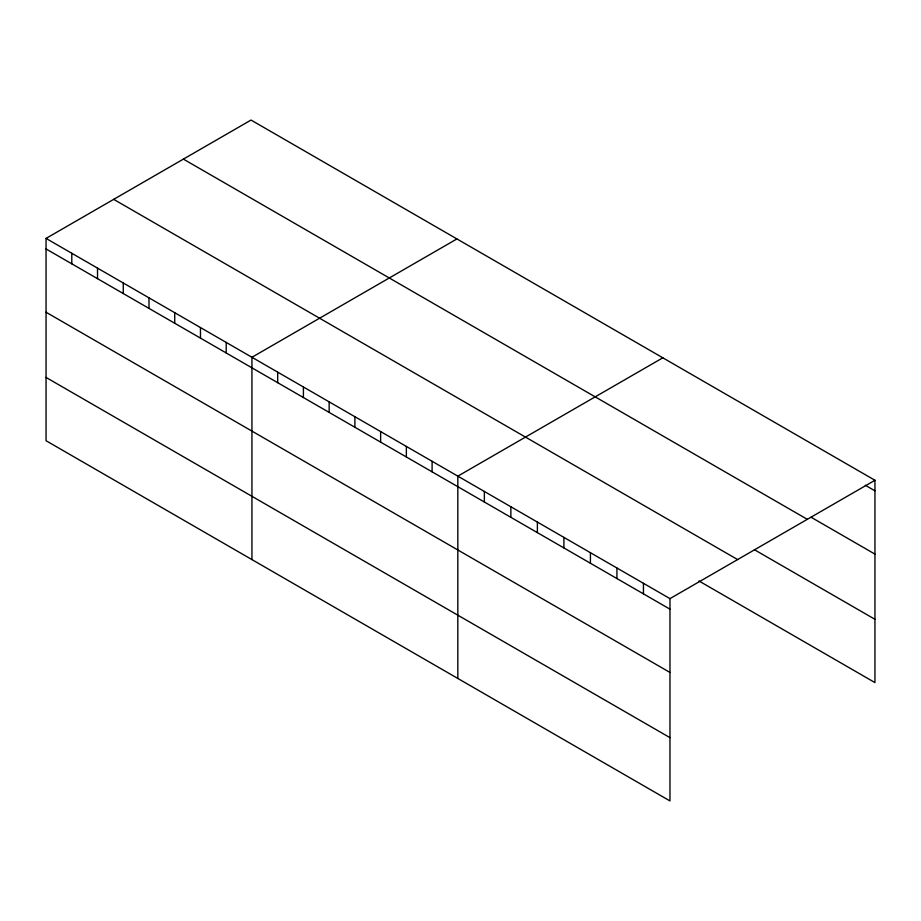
<?xml version="1.0" encoding="UTF-8"?>
<svg xmlns="http://www.w3.org/2000/svg" width="921" height="921" viewBox="0 0 921 921"><rect width="100%" height="100%" fill="white"/><g stroke="black" fill="none" stroke-linecap="round" stroke-linejoin="round"><path stroke-width="1.38" d="M669.97 672.445L669.97 598.627L46.05 238.412L46.05 440.722L669.97 800.936L669.97 672.445L46.05 312.231M698.981 580.99L874.95 682.588L874.95 480.278L251.03 120.064L46.05 238.412M456.931 238.93L251.94 357.279L251.94 559.588M662.821 357.809L457.829 476.157L457.829 678.466M669.97 598.627L874.95 480.278M865.303 485.252L874.95 490.824M811.067 517.222L874.95 554.108M183.394 159.114L807.303 519.329M754.426 549.722L874.95 619.303M113.697 199.35L737.606 559.565M46.05 248.958L669.97 609.172M46.05 377.437L669.97 737.652M643.445 583.315L643.445 593.861M616.932 568.004L616.932 578.549M590.419 552.692L590.419 563.238M563.905 537.392L563.905 547.926M537.38 522.08L537.38 532.626M510.867 506.769L510.867 517.314M484.354 491.457L484.354 502.003M432.099 461.294L432.099 471.84M406.357 446.432L406.357 456.977M380.626 431.581L380.626 442.115M354.884 416.718L354.884 427.263M329.154 401.855L329.154 412.401M303.412 387.004L303.412 397.538M277.682 372.142L277.682 382.687M226.209 342.416L226.209 352.962M200.467 327.565L200.467 338.111M174.737 312.703L174.737 323.248M148.995 297.84L148.995 308.385M123.264 282.989L123.264 293.534M97.522 268.126L97.522 278.672M71.792 253.263L71.792 263.809"/></g></svg>
